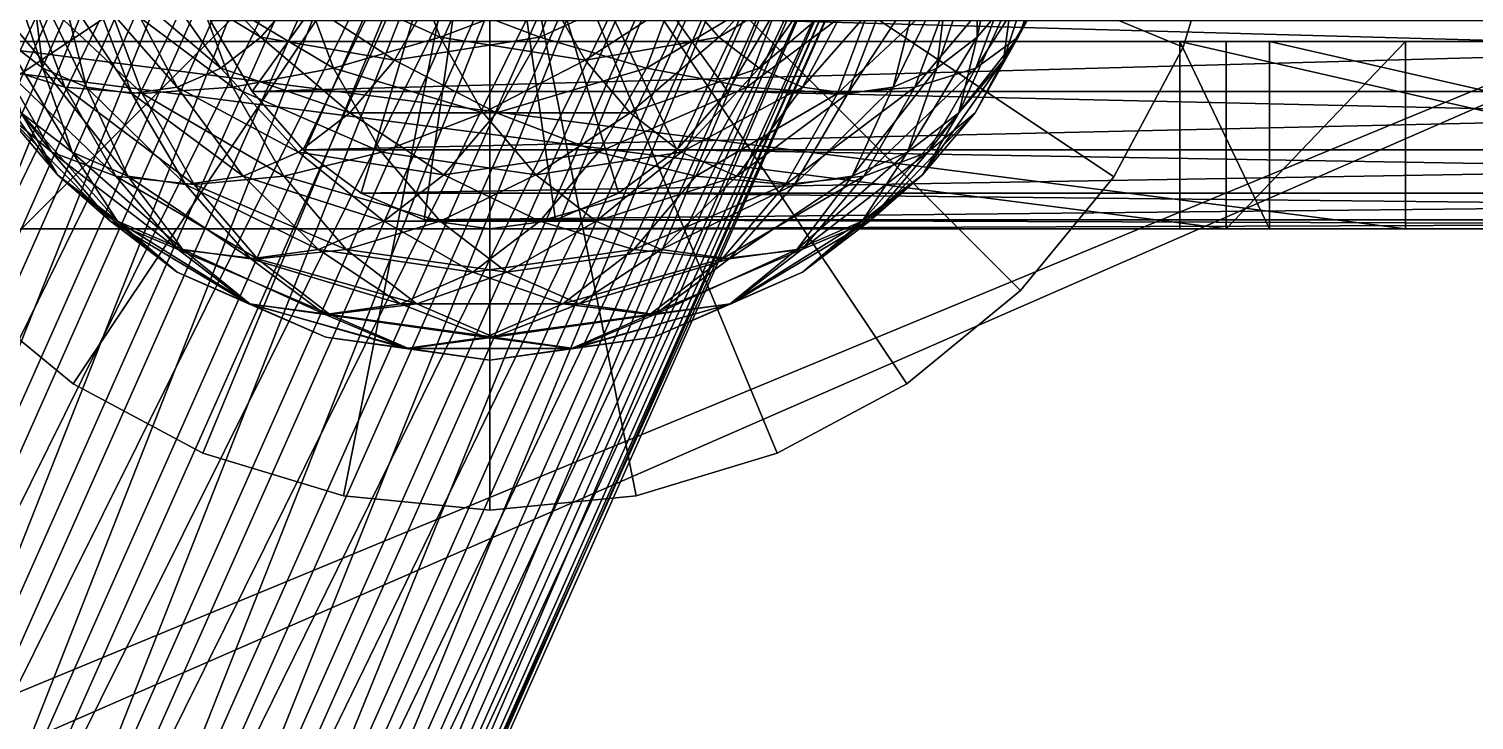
# Model space of a CAD drawing. Header units: millimetres. Extents: x -510 to 550, y -577 to 577.
# Drawn here: x 135.4 to 212.5, y 208.8 to 245.7 of the extents above; entities that cross this region are included whole.
import ezdxf

# ---------------------------------------------------------------- set-up
doc = ezdxf.new("R2010")
doc.units = ezdxf.units.MM
for name, color, linetype, true_color in [('aux_case_cover', 7, 'Continuous', 0xd6dee3), ('aux_case_floor', 7, 'Continuous', 0xd6dee3), ('aux_right_finger_support', 7, 'Continuous', 0x5c6b75), ('aux_right_pad', 7, 'Continuous', 0x5c6b75), ('secondary_arm_base_visual', 7, 'Continuous', 0xd6dee3), ('secondary_link1_visual', 7, 'Continuous', 0xd6dee3), ('secondary_shoulder_joint_visual', 7, 'Continuous', 0xd6dee3), ('structure_aux_mount', 7, 'Continuous', 0x5c6b75)]:
    doc.layers.add(name, color=color, linetype=linetype, true_color=true_color)

msp = doc.modelspace()

# ---------------------------------------------------------------- linework, layer by layer
at = {"layer": 'aux_case_cover', "true_color": 0xd6dee3}
for points in [[(104, 194, 265), (406, 326, 265), (406, 194, 265)], [(104, 194, 265), (104, 326, 265), (406, 326, 265)], [(104, 194, 271), (406, 194, 271), (406, 326, 271)], [(104, 194, 271), (406, 326, 271), (104, 326, 271)]]:
    msp.add_3dface(points, dxfattribs=at)
at = {"layer": 'aux_case_floor', "true_color": 0xd6dee3}
for points in [[(110, 200, -39), (400, 320, -39), (400, 200, -39)], [(110, 200, -39), (110, 320, -39), (400, 320, -39)], [(110, 200, -33), (400, 200, -33), (400, 320, -33)], [(110, 200, -33), (400, 320, -33), (110, 320, -33)]]:
    msp.add_3dface(points, dxfattribs=at)
at = {"layer": 'aux_right_finger_support', "true_color": 0x5c6b75}
for points in [[(240.473, 235, 185.745), (196.78, 235, 196.511), (196.78, 245, 196.511)], [(240.473, 235, 185.745), (196.78, 245, 196.511), (240.473, 245, 185.745)], [(201.565, 235, 215.931), (201.565, 245, 215.931), (196.78, 245, 196.511)], [(201.565, 235, 215.931), (196.78, 245, 196.511), (196.78, 235, 196.511)], [(201.565, 245, 215.931), (240.473, 245, 185.745), (196.78, 245, 196.511)], [(245.258, 235, 205.164), (201.565, 245, 215.931), (201.565, 235, 215.931)], [(245.258, 235, 205.164), (245.258, 245, 205.164), (201.565, 245, 215.931)], [(201.565, 245, 215.931), (245.258, 245, 205.164), (240.473, 245, 185.745)], [(245.258, 235, 205.164), (201.565, 235, 215.931), (196.78, 235, 196.511)], [(245.258, 235, 205.164), (196.78, 235, 196.511), (240.473, 235, 185.745)]]:
    msp.add_3dface(points, dxfattribs=at)
at = {"layer": 'aux_right_pad', "true_color": 0x5c6b75}
for points in [[(199.242, 235, 185.606), (121.566, 235, 204.746), (121.566, 245, 204.746)], [(199.242, 235, 185.606), (121.566, 245, 204.746), (199.242, 245, 185.606)], [(131.136, 245, 243.584), (199.242, 245, 185.606), (121.566, 245, 204.746)], [(208.812, 235, 224.444), (131.136, 245, 243.584), (131.136, 235, 243.584)], [(208.812, 235, 224.444), (208.812, 245, 224.444), (131.136, 245, 243.584)], [(131.136, 245, 243.584), (208.812, 245, 224.444), (199.242, 245, 185.606)], [(208.812, 245, 224.444), (208.812, 235, 224.444), (199.242, 235, 185.606)], [(208.812, 245, 224.444), (199.242, 235, 185.606), (199.242, 245, 185.606)], [(208.812, 235, 224.444), (131.136, 235, 243.584), (121.566, 235, 204.746)], [(208.812, 235, 224.444), (121.566, 235, 204.746), (199.242, 235, 185.606)]]:
    msp.add_3dface(points, dxfattribs=at)
at = {"layer": 'secondary_arm_base_visual', "true_color": 0xd6dee3}
for points in [[(160, 260, 100), (123.045, 244.693, 100), (120.769, 252.196, 100)], [(120.769, 252.196, 150), (123.045, 244.693, 150), (160, 260, 150)], [(160, 260, 100), (126.741, 237.777, 100), (123.045, 244.693, 100)], [(123.045, 244.693, 150), (126.741, 237.777, 150), (160, 260, 150)], [(160, 260, 100), (131.716, 231.716, 100), (126.741, 237.777, 100)], [(126.741, 237.777, 150), (131.716, 231.716, 150), (160, 260, 150)], [(160, 260, 100), (137.777, 226.741, 100), (131.716, 231.716, 100)], [(131.716, 231.716, 150), (137.777, 226.741, 150), (160, 260, 150)], [(160, 260, 100), (144.693, 223.045, 100), (137.777, 226.741, 100)], [(137.777, 226.741, 150), (144.693, 223.045, 150), (160, 260, 150)], [(160, 260, 100), (152.196, 220.769, 100), (144.693, 223.045, 100)], [(144.693, 223.045, 150), (152.196, 220.769, 150), (160, 260, 150)], [(160, 260, 100), (160, 220, 100), (152.196, 220.769, 100)], [(152.196, 220.769, 150), (160, 220, 150), (160, 260, 150)], [(160, 260, 100), (167.804, 220.769, 100), (160, 220, 100)], [(160, 260, 100), (175.307, 223.045, 100), (167.804, 220.769, 100)], [(160, 260, 100), (182.223, 226.741, 100), (175.307, 223.045, 100)], [(160, 260, 100), (188.284, 231.716, 100), (182.223, 226.741, 100)], [(160, 260, 100), (193.259, 237.777, 100), (188.284, 231.716, 100)], [(160, 260, 100), (196.955, 244.693, 100), (193.259, 237.777, 100)], [(160, 260, 100), (199.231, 252.196, 100), (196.955, 244.693, 100)], [(160, 220, 150), (167.804, 220.769, 150), (160, 260, 150)], [(167.804, 220.769, 150), (175.307, 223.045, 150), (160, 260, 150)], [(175.307, 223.045, 150), (182.223, 226.741, 150), (160, 260, 150)], [(182.223, 226.741, 150), (188.284, 231.716, 150), (160, 260, 150)], [(188.284, 231.716, 150), (193.259, 237.777, 150), (160, 260, 150)], [(193.259, 237.777, 150), (196.955, 244.693, 150), (160, 260, 150)], [(196.955, 244.693, 150), (199.231, 252.196, 150), (160, 260, 150)], [(196.955, 244.693, 100), (199.231, 252.196, 100), (199.231, 252.196, 150)], [(196.955, 244.693, 100), (199.231, 252.196, 150), (196.955, 244.693, 150)], [(193.259, 237.777, 100), (196.955, 244.693, 100), (196.955, 244.693, 150)], [(193.259, 237.777, 100), (196.955, 244.693, 150), (193.259, 237.777, 150)], [(188.284, 231.716, 100), (193.259, 237.777, 100), (193.259, 237.777, 150)], [(188.284, 231.716, 100), (193.259, 237.777, 150), (188.284, 231.716, 150)], [(131.716, 231.716, 100), (137.777, 226.741, 100), (137.777, 226.741, 150)], [(131.716, 231.716, 100), (137.777, 226.741, 150), (131.716, 231.716, 150)], [(182.223, 226.741, 100), (188.284, 231.716, 100), (188.284, 231.716, 150)], [(182.223, 226.741, 100), (188.284, 231.716, 150), (182.223, 226.741, 150)], [(137.777, 226.741, 100), (144.693, 223.045, 100), (144.693, 223.045, 150)], [(137.777, 226.741, 100), (144.693, 223.045, 150), (137.777, 226.741, 150)], [(175.307, 223.045, 100), (182.223, 226.741, 100), (182.223, 226.741, 150)], [(175.307, 223.045, 100), (182.223, 226.741, 150), (175.307, 223.045, 150)], [(144.693, 223.045, 100), (152.196, 220.769, 100), (152.196, 220.769, 150)], [(144.693, 223.045, 100), (152.196, 220.769, 150), (144.693, 223.045, 150)], [(167.804, 220.769, 100), (175.307, 223.045, 100), (175.307, 223.045, 150)], [(167.804, 220.769, 100), (175.307, 223.045, 150), (167.804, 220.769, 150)], [(152.196, 220.769, 100), (160, 220, 100), (160, 220, 150)], [(152.196, 220.769, 100), (160, 220, 150), (152.196, 220.769, 150)], [(160, 220, 100), (167.804, 220.769, 100), (167.804, 220.769, 150)], [(160, 220, 100), (167.804, 220.769, 150), (160, 220, 150)]]:
    msp.add_3dface(points, dxfattribs=at)
at = {"layer": 'secondary_link1_visual', "true_color": 0xd6dee3}
for points in [[(160, 260, 150), (145.089, 246.111, 135.518), (147.319, 242.322, 137.684)], [(160, 260, 150), (147.319, 242.322, 137.684), (150.037, 239.213, 140.324)], [(160, 260, 150), (150.037, 239.213, 140.324), (153.137, 236.903, 143.335)], [(160, 260, 150), (153.137, 236.903, 143.335), (156.502, 235.48, 146.602)], [(160, 260, 150), (156.502, 235.48, 146.602), (160, 235, 150)], [(160, 260, 150), (172.681, 242.322, 162.316), (174.912, 246.111, 164.482)], [(160, 260, 150), (169.964, 239.213, 159.677), (172.681, 242.322, 162.316)], [(160, 260, 150), (166.863, 236.903, 156.666), (169.964, 239.213, 159.677)], [(160, 260, 150), (163.499, 235.48, 153.398), (166.863, 236.903, 156.666)], [(160, 260, 150), (160, 235, 150), (163.499, 235.48, 153.398)], [(147.319, 242.322, 137.684), (145.089, 246.111, 135.518), (284.43, 246.111, -7.954)], [(147.319, 242.322, 137.684), (284.43, 246.111, -7.954), (286.66, 242.322, -5.788)], [(174.912, 246.111, 164.482), (172.681, 242.322, 162.316), (312.022, 242.322, 18.845)], [(174.912, 246.111, 164.482), (312.022, 242.322, 18.845), (314.253, 246.111, 21.011)], [(150.037, 239.213, 140.324), (147.319, 242.322, 137.684), (286.66, 242.322, -5.788)], [(150.037, 239.213, 140.324), (286.66, 242.322, -5.788), (289.378, 239.213, -3.148)], [(172.681, 242.322, 162.316), (169.964, 239.213, 159.677), (309.305, 239.213, 16.205)], [(172.681, 242.322, 162.316), (309.305, 239.213, 16.205), (312.022, 242.322, 18.845)], [(153.137, 236.903, 143.335), (150.037, 239.213, 140.324), (289.378, 239.213, -3.148)], [(153.137, 236.903, 143.335), (289.378, 239.213, -3.148), (292.478, 236.903, -0.137)], [(169.964, 239.213, 159.677), (166.863, 236.903, 156.666), (306.204, 236.903, 13.194)], [(169.964, 239.213, 159.677), (306.204, 236.903, 13.194), (309.305, 239.213, 16.205)], [(156.502, 235.48, 146.602), (153.137, 236.903, 143.335), (292.478, 236.903, -0.137)], [(156.502, 235.48, 146.602), (292.478, 236.903, -0.137), (295.842, 235.48, 3.131)], [(166.863, 236.903, 156.666), (163.499, 235.48, 153.398), (302.84, 235.48, 9.927)], [(166.863, 236.903, 156.666), (302.84, 235.48, 9.927), (306.204, 236.903, 13.194)], [(160, 235, 150), (156.502, 235.48, 146.602), (295.842, 235.48, 3.131)], [(163.499, 235.48, 153.398), (160, 235, 150), (299.341, 235, 6.529)], [(160, 235, 150), (295.842, 235.48, 3.131), (299.341, 235, 6.529)], [(163.499, 235.48, 153.398), (299.341, 235, 6.529), (302.84, 235.48, 9.927)]]:
    msp.add_3dface(points, dxfattribs=at)
at = {"layer": 'secondary_shoulder_joint_visual', "true_color": 0xd6dee3}
for points in [[(185.968, 245.218, 161.452), (187.241, 251.341, 164.386), (185.948, 249.818, 165.717)], [(185.968, 245.218, 161.452), (187.845, 247.429, 159.519), (187.241, 251.341, 164.386)], [(188.167, 245.218, 146.516), (189.88, 249.818, 144.752), (190.797, 251.341, 150.768)], [(188.167, 245.218, 146.516), (190.797, 251.341, 150.768), (189.34, 247.429, 152.268)], [(134.052, 249.818, 134.283), (136.173, 243.575, 136.343), (134.032, 245.218, 138.548)], [(134.052, 249.818, 134.283), (135.527, 248.686, 132.764), (136.173, 243.575, 136.343)], [(142.057, 248.686, 126.041), (143.532, 249.818, 124.522), (147.795, 245.218, 124.377)], [(143.532, 249.818, 124.522), (149.672, 247.429, 122.445), (147.795, 245.218, 124.377)], [(149.755, 248.686, 178.125), (157.34, 245.218, 178.256), (155.627, 249.818, 180.02)], [(155.627, 249.818, 180.02), (157.34, 245.218, 178.256), (163.124, 247.429, 179.261)], [(156.876, 247.429, 120.739), (164.373, 249.818, 119.98), (162.66, 245.218, 121.744)], [(162.66, 245.218, 121.744), (164.373, 249.818, 119.98), (170.245, 248.686, 121.875)], [(170.328, 247.429, 177.555), (172.205, 245.218, 175.623), (176.468, 249.818, 175.478)], [(172.205, 245.218, 175.623), (177.943, 248.686, 173.959), (176.468, 249.818, 175.478)], [(183.827, 243.575, 163.657), (185.968, 245.218, 161.452), (185.948, 249.818, 165.717)], [(183.827, 243.575, 163.657), (185.948, 249.818, 165.717), (184.473, 248.686, 167.236)], [(185.911, 243.575, 140.898), (187.814, 248.686, 138.938), (189.88, 249.818, 144.752)], [(185.911, 243.575, 140.898), (189.88, 249.818, 144.752), (188.167, 245.218, 146.516)], [(187.379, 244, 154.287), (189.34, 247.429, 152.268), (189.385, 250.123, 157.933)], [(187.379, 244, 154.287), (189.385, 250.123, 157.933), (187.845, 247.429, 159.519)], [(132.186, 248.686, 161.062), (134.089, 243.575, 159.102), (137.341, 242.563, 164.371)], [(132.186, 248.686, 161.062), (137.341, 242.563, 164.371), (135.32, 247.989, 166.451)], [(135.527, 248.686, 132.764), (137.128, 247.989, 131.116), (138.497, 242.563, 133.951)], [(135.527, 248.686, 132.764), (138.497, 242.563, 133.951), (136.173, 243.575, 136.343)], [(140.456, 247.989, 127.689), (142.057, 248.686, 126.041), (145.653, 243.575, 126.582)], [(142.057, 248.686, 126.041), (147.795, 245.218, 124.377), (145.653, 243.575, 126.582)], [(144.277, 247.989, 175.15), (151.658, 243.575, 176.166), (149.755, 248.686, 178.125)], [(149.755, 248.686, 178.125), (151.658, 243.575, 176.166), (157.34, 245.218, 178.256)], [(162.66, 245.218, 121.744), (170.245, 248.686, 121.875), (168.342, 243.575, 123.834)], [(168.342, 243.575, 123.834), (170.245, 248.686, 121.875), (175.723, 247.989, 124.85)], [(172.205, 245.218, 175.623), (174.347, 243.575, 173.418), (177.943, 248.686, 173.959)], [(174.347, 243.575, 173.418), (179.544, 247.989, 172.311), (177.943, 248.686, 173.959)], [(181.503, 242.563, 166.049), (183.827, 243.575, 163.657), (184.473, 248.686, 167.236)], [(181.503, 242.563, 166.049), (184.473, 248.686, 167.236), (182.872, 247.989, 168.884)], [(182.659, 242.563, 135.629), (184.68, 247.989, 133.549), (187.814, 248.686, 138.938)], [(182.659, 242.563, 135.629), (187.814, 248.686, 138.938), (185.911, 243.575, 140.898)], [(135.32, 247.989, 166.451), (137.341, 242.563, 164.371), (141.463, 242.222, 169.087)], [(135.32, 247.989, 166.451), (141.463, 242.222, 169.087), (139.402, 247.754, 171.208)], [(137.128, 247.989, 131.116), (138.792, 247.754, 129.402), (140.913, 242.222, 131.463)], [(137.128, 247.989, 131.116), (140.913, 242.222, 131.463), (138.497, 242.563, 133.951)], [(138.792, 247.754, 129.402), (140.456, 247.989, 127.689), (143.33, 242.563, 128.975)], [(138.792, 247.754, 129.402), (143.33, 242.563, 128.975), (140.913, 242.222, 131.463)], [(139.402, 247.754, 171.208), (146.297, 242.563, 173.069), (144.277, 247.989, 175.15)], [(139.402, 247.754, 171.208), (141.463, 242.222, 169.087), (146.297, 242.563, 173.069)], [(140.456, 247.989, 127.689), (145.653, 243.575, 126.582), (143.33, 242.563, 128.975)], [(144.277, 247.989, 175.15), (146.297, 242.563, 173.069), (151.658, 243.575, 176.166)], [(147.795, 245.218, 124.377), (149.672, 247.429, 122.445), (154.915, 244, 122.758)], [(149.672, 247.429, 122.445), (156.876, 247.429, 120.739), (154.915, 244, 122.758)], [(154.915, 244, 122.758), (156.876, 247.429, 120.739), (162.66, 245.218, 121.744)], [(157.34, 245.218, 178.256), (165.085, 244, 177.242), (163.124, 247.429, 179.261)], [(163.124, 247.429, 179.261), (165.085, 244, 177.242), (170.328, 247.429, 177.555)], [(165.085, 244, 177.242), (172.205, 245.218, 175.623), (170.328, 247.429, 177.555)], [(168.342, 243.575, 123.834), (175.723, 247.989, 124.85), (173.703, 242.563, 126.931)], [(173.703, 242.563, 126.931), (175.723, 247.989, 124.85), (180.598, 247.754, 128.792)], [(173.703, 242.563, 126.931), (180.598, 247.754, 128.792), (178.537, 242.222, 130.913)], [(174.347, 243.575, 173.418), (176.67, 242.563, 171.025), (179.544, 247.989, 172.311)], [(176.67, 242.563, 171.025), (181.208, 247.754, 170.598), (179.544, 247.989, 172.311)], [(176.67, 242.563, 171.025), (179.087, 242.222, 168.537), (181.208, 247.754, 170.598)], [(178.537, 242.222, 130.913), (180.598, 247.754, 128.792), (184.68, 247.989, 133.549)], [(178.537, 242.222, 130.913), (184.68, 247.989, 133.549), (182.659, 242.563, 135.629)], [(179.087, 242.222, 168.537), (181.503, 242.563, 166.049), (182.872, 247.989, 168.884)], [(179.087, 242.222, 168.537), (182.872, 247.989, 168.884), (181.208, 247.754, 170.598)], [(184.99, 241.186, 156.747), (187.379, 244, 154.287), (187.845, 247.429, 159.519)], [(184.99, 241.186, 156.747), (187.845, 247.429, 159.519), (185.968, 245.218, 161.452)], [(185.861, 241.186, 148.89), (188.167, 245.218, 146.516), (189.34, 247.429, 152.268)], [(185.861, 241.186, 148.89), (189.34, 247.429, 152.268), (187.379, 244, 154.287)], [(131.833, 245.218, 153.484), (134.139, 241.186, 151.11), (136.651, 239.095, 156.465)], [(131.833, 245.218, 153.484), (136.651, 239.095, 156.465), (134.089, 243.575, 159.102)], [(134.032, 245.218, 138.548), (136.173, 243.575, 136.343), (137.735, 239.095, 140.447)], [(134.032, 245.218, 138.548), (137.735, 239.095, 140.447), (135.01, 241.186, 143.253)], [(145.653, 243.575, 126.582), (147.795, 245.218, 124.377), (152.526, 241.186, 125.217)], [(147.795, 245.218, 124.377), (154.915, 244, 122.758), (152.526, 241.186, 125.217)], [(151.658, 243.575, 176.166), (159.645, 241.186, 175.883), (157.34, 245.218, 178.256)], [(154.915, 244, 122.758), (162.66, 245.218, 121.744), (160.355, 241.186, 124.117)], [(157.34, 245.218, 178.256), (159.645, 241.186, 175.883), (165.085, 244, 177.242)], [(160.355, 241.186, 124.117), (162.66, 245.218, 121.744), (168.342, 243.575, 123.834)], [(165.085, 244, 177.242), (167.474, 241.186, 174.783), (172.205, 245.218, 175.623)], [(167.474, 241.186, 174.783), (174.347, 243.575, 173.418), (172.205, 245.218, 175.623)], [(182.265, 239.095, 159.553), (184.99, 241.186, 156.747), (185.968, 245.218, 161.452)], [(182.265, 239.095, 159.553), (185.968, 245.218, 161.452), (183.827, 243.575, 163.657)], [(183.349, 239.095, 143.535), (185.911, 243.575, 140.898), (188.167, 245.218, 146.516)], [(183.349, 239.095, 143.535), (188.167, 245.218, 146.516), (185.861, 241.186, 148.89)], [(132.621, 244, 145.713), (135.01, 241.186, 143.253), (136.948, 237.877, 148.218)], [(132.621, 244, 145.713), (136.948, 237.877, 148.218), (134.139, 241.186, 151.11)], [(134.089, 243.575, 159.102), (136.651, 239.095, 156.465), (140.06, 237.807, 161.571)], [(134.089, 243.575, 159.102), (140.06, 237.807, 161.571), (137.341, 242.563, 164.371)], [(136.173, 243.575, 136.343), (138.497, 242.563, 133.951), (140.693, 237.807, 137.402)], [(136.173, 243.575, 136.343), (140.693, 237.807, 137.402), (137.735, 239.095, 140.447)], [(143.33, 242.563, 128.975), (145.653, 243.575, 126.582), (149.801, 239.095, 128.024)], [(145.653, 243.575, 126.582), (152.526, 241.186, 125.217), (149.801, 239.095, 128.024)], [(146.297, 242.563, 173.069), (154.22, 239.095, 173.528), (151.658, 243.575, 176.166)], [(151.658, 243.575, 176.166), (154.22, 239.095, 173.528), (159.645, 241.186, 175.883)], [(152.526, 241.186, 125.217), (154.915, 244, 122.758), (160.355, 241.186, 124.117)], [(159.645, 241.186, 175.883), (167.474, 241.186, 174.783), (165.085, 244, 177.242)], [(160.355, 241.186, 124.117), (168.342, 243.575, 123.834), (165.78, 239.095, 126.472)], [(165.78, 239.095, 126.472), (168.342, 243.575, 123.834), (173.703, 242.563, 126.931)], [(167.474, 241.186, 174.783), (170.199, 239.095, 171.976), (174.347, 243.575, 173.418)], [(170.199, 239.095, 171.976), (176.67, 242.563, 171.025), (174.347, 243.575, 173.418)], [(179.307, 237.807, 162.598), (182.265, 239.095, 159.553), (183.827, 243.575, 163.657)], [(179.307, 237.807, 162.598), (183.827, 243.575, 163.657), (181.503, 242.563, 166.049)], [(179.94, 237.807, 138.429), (182.659, 242.563, 135.629), (185.911, 243.575, 140.898)], [(179.94, 237.807, 138.429), (185.911, 243.575, 140.898), (183.349, 239.095, 143.535)], [(183.052, 237.877, 151.782), (185.861, 241.186, 148.89), (187.379, 244, 154.287)], [(183.052, 237.877, 151.782), (187.379, 244, 154.287), (184.99, 241.186, 156.747)], [(137.341, 242.563, 164.371), (140.06, 237.807, 161.571), (144.235, 237.373, 166.232)], [(137.341, 242.563, 164.371), (144.235, 237.373, 166.232), (141.463, 242.222, 169.087)], [(138.497, 242.563, 133.951), (140.913, 242.222, 131.463), (143.768, 237.373, 134.235)], [(138.497, 242.563, 133.951), (143.768, 237.373, 134.235), (140.693, 237.807, 137.402)], [(140.913, 242.222, 131.463), (143.33, 242.563, 128.975), (146.844, 237.807, 131.069)], [(140.913, 242.222, 131.463), (146.844, 237.807, 131.069), (143.768, 237.373, 134.235)], [(141.463, 242.222, 169.087), (149.017, 237.807, 170.269), (146.297, 242.563, 173.069)], [(141.463, 242.222, 169.087), (144.235, 237.373, 166.232), (149.017, 237.807, 170.269)], [(143.33, 242.563, 128.975), (149.801, 239.095, 128.024), (146.844, 237.807, 131.069)], [(146.297, 242.563, 173.069), (149.017, 237.807, 170.269), (154.22, 239.095, 173.528)], [(165.78, 239.095, 126.472), (173.703, 242.563, 126.931), (170.983, 237.807, 129.731)], [(170.199, 239.095, 171.976), (173.156, 237.807, 168.931), (176.67, 242.563, 171.025)], [(170.983, 237.807, 129.731), (173.703, 242.563, 126.931), (178.537, 242.222, 130.913)], [(170.983, 237.807, 129.731), (178.537, 242.222, 130.913), (175.765, 237.373, 133.768)], [(173.156, 237.807, 168.931), (179.087, 242.222, 168.537), (176.67, 242.563, 171.025)], [(173.156, 237.807, 168.931), (176.232, 237.373, 165.765), (179.087, 242.222, 168.537)], [(175.765, 237.373, 133.768), (178.537, 242.222, 130.913), (182.659, 242.563, 135.629)], [(175.765, 237.373, 133.768), (182.659, 242.563, 135.629), (179.94, 237.807, 138.429)], [(176.232, 237.373, 165.765), (179.307, 237.807, 162.598), (181.503, 242.563, 166.049)], [(176.232, 237.373, 165.765), (181.503, 242.563, 166.049), (179.087, 242.222, 168.537)], [(134.139, 241.186, 151.11), (136.948, 237.877, 148.218), (139.772, 235.418, 153.251)], [(134.139, 241.186, 151.11), (139.772, 235.418, 153.251), (136.651, 239.095, 156.465)], [(135.01, 241.186, 143.253), (137.735, 239.095, 140.447), (140.153, 235.418, 144.918)], [(135.01, 241.186, 143.253), (140.153, 235.418, 144.918), (136.948, 237.877, 148.218)], [(149.801, 239.095, 128.024), (152.526, 241.186, 125.217), (157.545, 237.877, 127.01)], [(152.526, 241.186, 125.217), (160.355, 241.186, 124.117), (157.545, 237.877, 127.01)], [(154.22, 239.095, 173.528), (162.455, 237.877, 172.99), (159.645, 241.186, 175.883)], [(157.545, 237.877, 127.01), (160.355, 241.186, 124.117), (165.78, 239.095, 126.472)], [(159.645, 241.186, 175.883), (162.455, 237.877, 172.99), (167.474, 241.186, 174.783)], [(162.455, 237.877, 172.99), (170.199, 239.095, 171.976), (167.474, 241.186, 174.783)], [(179.847, 235.418, 155.082), (183.052, 237.877, 151.782), (184.99, 241.186, 156.747)], [(179.847, 235.418, 155.082), (184.99, 241.186, 156.747), (182.265, 239.095, 159.553)], [(180.228, 235.418, 146.749), (183.349, 239.095, 143.535), (185.861, 241.186, 148.89)], [(180.228, 235.418, 146.749), (185.861, 241.186, 148.89), (183.052, 237.877, 151.782)], [(136.651, 239.095, 156.465), (139.772, 235.418, 153.251), (143.373, 233.904, 158.159)], [(136.651, 239.095, 156.465), (143.373, 233.904, 158.159), (140.06, 237.807, 161.571)], [(137.735, 239.095, 140.447), (140.693, 237.807, 137.402), (143.63, 233.904, 141.337)], [(137.735, 239.095, 140.447), (143.63, 233.904, 141.337), (140.153, 235.418, 144.918)], [(146.844, 237.807, 131.069), (149.801, 239.095, 128.024), (154.341, 235.418, 130.31)], [(149.017, 237.807, 170.269), (157.341, 235.418, 170.314), (154.22, 239.095, 173.528)], [(149.801, 239.095, 128.024), (157.545, 237.877, 127.01), (154.341, 235.418, 130.31)], [(154.22, 239.095, 173.528), (157.341, 235.418, 170.314), (162.455, 237.877, 172.99)], [(157.545, 237.877, 127.01), (165.78, 239.095, 126.472), (162.659, 235.418, 129.686)], [(162.455, 237.877, 172.99), (165.659, 235.418, 169.69), (170.199, 239.095, 171.976)], [(162.659, 235.418, 129.686), (165.78, 239.095, 126.472), (170.983, 237.807, 129.731)], [(165.659, 235.418, 169.69), (173.156, 237.807, 168.931), (170.199, 239.095, 171.976)], [(176.37, 233.904, 158.663), (179.847, 235.418, 155.082), (182.265, 239.095, 159.553)], [(176.37, 233.904, 158.663), (182.265, 239.095, 159.553), (179.307, 237.807, 162.598)], [(176.627, 233.904, 141.841), (179.94, 237.807, 138.429), (183.349, 239.095, 143.535)], [(176.627, 233.904, 141.841), (183.349, 239.095, 143.535), (180.228, 235.418, 146.749)], [(136.948, 237.877, 148.218), (140.153, 235.418, 144.918), (143.333, 232.686, 149.584)], [(136.948, 237.877, 148.218), (143.333, 232.686, 149.584), (139.772, 235.418, 153.251)], [(140.06, 237.807, 161.571), (143.373, 233.904, 158.159), (147.614, 233.393, 162.753)], [(140.06, 237.807, 161.571), (147.614, 233.393, 162.753), (144.235, 237.373, 166.232)], [(140.693, 237.807, 137.402), (143.768, 237.373, 134.235), (147.247, 233.393, 137.614)], [(140.693, 237.807, 137.402), (147.247, 233.393, 137.614), (143.63, 233.904, 141.337)], [(143.768, 237.373, 134.235), (146.844, 237.807, 131.069), (150.863, 233.904, 133.89)], [(143.768, 237.373, 134.235), (150.863, 233.904, 133.89), (147.247, 233.393, 137.614)], [(144.235, 237.373, 166.232), (152.33, 233.904, 166.858), (149.017, 237.807, 170.269)], [(144.235, 237.373, 166.232), (147.614, 233.393, 162.753), (152.33, 233.904, 166.858)], [(146.844, 237.807, 131.069), (154.341, 235.418, 130.31), (150.863, 233.904, 133.89)], [(149.017, 237.807, 170.269), (152.33, 233.904, 166.858), (157.341, 235.418, 170.314)], [(154.341, 235.418, 130.31), (157.545, 237.877, 127.01), (162.659, 235.418, 129.686)], [(157.341, 235.418, 170.314), (165.659, 235.418, 169.69), (162.455, 237.877, 172.99)], [(162.659, 235.418, 129.686), (170.983, 237.807, 129.731), (167.67, 233.904, 133.142)], [(165.659, 235.418, 169.69), (169.137, 233.904, 166.11), (173.156, 237.807, 168.931)], [(167.67, 233.904, 133.142), (170.983, 237.807, 129.731), (175.765, 237.373, 133.768)], [(167.67, 233.904, 133.142), (175.765, 237.373, 133.768), (172.386, 233.393, 137.247)], [(169.137, 233.904, 166.11), (176.232, 237.373, 165.765), (173.156, 237.807, 168.931)], [(169.137, 233.904, 166.11), (172.753, 233.393, 162.386), (176.232, 237.373, 165.765)], [(172.386, 233.393, 137.247), (175.765, 237.373, 133.768), (179.94, 237.807, 138.429)], [(172.386, 233.393, 137.247), (179.94, 237.807, 138.429), (176.627, 233.904, 141.841)], [(172.753, 233.393, 162.386), (176.37, 233.904, 158.663), (179.307, 237.807, 162.598)], [(172.753, 233.393, 162.386), (179.307, 237.807, 162.598), (176.232, 237.373, 165.765)], [(176.667, 232.686, 150.416), (180.228, 235.418, 146.749), (183.052, 237.877, 151.782)], [(176.667, 232.686, 150.416), (183.052, 237.877, 151.782), (179.847, 235.418, 155.082)], [(139.772, 235.418, 153.251), (143.333, 232.686, 149.584), (147.154, 231.004, 154.266)], [(139.772, 235.418, 153.251), (147.154, 231.004, 154.266), (143.373, 233.904, 158.159)], [(140.153, 235.418, 144.918), (143.63, 233.904, 141.337), (147.197, 231.004, 145.606)], [(140.153, 235.418, 144.918), (147.197, 231.004, 145.606), (143.333, 232.686, 149.584)], [(150.863, 233.904, 133.89), (154.341, 235.418, 130.31), (159.098, 232.686, 133.352)], [(152.33, 233.904, 166.858), (160.902, 232.686, 166.648), (157.341, 235.418, 170.314)], [(154.341, 235.418, 130.31), (162.659, 235.418, 129.686), (159.098, 232.686, 133.352)], [(157.341, 235.418, 170.314), (160.902, 232.686, 166.648), (165.659, 235.418, 169.69)], [(159.098, 232.686, 133.352), (162.659, 235.418, 129.686), (167.67, 233.904, 133.142)], [(160.902, 232.686, 166.648), (169.137, 233.904, 166.11), (165.659, 235.418, 169.69)], [(172.803, 231.004, 154.394), (176.667, 232.686, 150.416), (179.847, 235.418, 155.082)], [(172.803, 231.004, 154.394), (179.847, 235.418, 155.082), (176.37, 233.904, 158.663)], [(172.846, 231.004, 145.734), (176.627, 233.904, 141.841), (180.228, 235.418, 146.749)], [(172.846, 231.004, 145.734), (180.228, 235.418, 146.749), (176.667, 232.686, 150.416)], [(143.373, 233.904, 158.159), (147.154, 231.004, 154.266), (151.468, 230.436, 158.785)], [(143.373, 233.904, 158.159), (151.468, 230.436, 158.785), (147.614, 233.393, 162.753)], [(143.63, 233.904, 141.337), (147.247, 233.393, 137.614), (151.215, 230.436, 141.468)], [(143.63, 233.904, 141.337), (151.215, 230.436, 141.468), (147.197, 231.004, 145.606)], [(147.247, 233.393, 137.614), (150.863, 233.904, 133.89), (155.234, 231.004, 137.331)], [(147.614, 233.393, 162.753), (156.111, 231.004, 162.965), (152.33, 233.904, 166.858)], [(150.863, 233.904, 133.89), (159.098, 232.686, 133.352), (155.234, 231.004, 137.331)], [(152.33, 233.904, 166.858), (156.111, 231.004, 162.965), (160.902, 232.686, 166.648)], [(159.098, 232.686, 133.352), (167.67, 233.904, 133.142), (163.889, 231.004, 137.035)], [(160.902, 232.686, 166.648), (164.766, 231.004, 162.669), (169.137, 233.904, 166.11)], [(163.889, 231.004, 137.035), (167.67, 233.904, 133.142), (172.386, 233.393, 137.247)], [(164.766, 231.004, 162.669), (172.753, 233.393, 162.386), (169.137, 233.904, 166.11)], [(168.532, 230.436, 141.215), (172.386, 233.393, 137.247), (176.627, 233.904, 141.841)], [(168.532, 230.436, 141.215), (176.627, 233.904, 141.841), (172.846, 231.004, 145.734)], [(168.785, 230.436, 158.532), (172.803, 231.004, 154.394), (176.37, 233.904, 158.663)], [(168.785, 230.436, 158.532), (176.37, 233.904, 158.663), (172.753, 233.393, 162.386)], [(143.333, 232.686, 149.584), (147.197, 231.004, 145.606), (151.256, 229.218, 150.043)], [(143.333, 232.686, 149.584), (151.256, 229.218, 150.043), (147.154, 231.004, 154.266)], [(147.247, 233.393, 137.614), (155.234, 231.004, 137.331), (151.215, 230.436, 141.468)], [(147.614, 233.393, 162.753), (151.468, 230.436, 158.785), (156.111, 231.004, 162.965)], [(155.234, 231.004, 137.331), (159.098, 232.686, 133.352), (163.889, 231.004, 137.035)], [(156.111, 231.004, 162.965), (164.766, 231.004, 162.669), (160.902, 232.686, 166.648)], [(163.889, 231.004, 137.035), (172.386, 233.393, 137.247), (168.532, 230.436, 141.215)], [(164.766, 231.004, 162.669), (168.785, 230.436, 158.532), (172.753, 233.393, 162.386)], [(168.744, 229.218, 149.957), (172.846, 231.004, 145.734), (176.667, 232.686, 150.416)], [(168.744, 229.218, 149.957), (176.667, 232.686, 150.416), (172.803, 231.004, 154.394)], [(147.154, 231.004, 154.266), (151.256, 229.218, 150.043), (155.651, 228.615, 154.478)], [(147.154, 231.004, 154.266), (155.651, 228.615, 154.478), (151.468, 230.436, 158.785)], [(147.197, 231.004, 145.606), (151.215, 230.436, 141.468), (155.522, 228.615, 145.651)], [(147.197, 231.004, 145.606), (155.522, 228.615, 145.651), (151.256, 229.218, 150.043)], [(151.215, 230.436, 141.468), (155.234, 231.004, 137.331), (159.788, 229.218, 141.258)], [(151.215, 230.436, 141.468), (159.788, 229.218, 141.258), (155.522, 228.615, 145.651)], [(151.468, 230.436, 158.785), (160.212, 229.218, 158.742), (156.111, 231.004, 162.965)], [(151.468, 230.436, 158.785), (155.651, 228.615, 154.478), (160.212, 229.218, 158.742)], [(155.234, 231.004, 137.331), (163.889, 231.004, 137.035), (159.788, 229.218, 141.258)], [(156.111, 231.004, 162.965), (160.212, 229.218, 158.742), (164.766, 231.004, 162.669)], [(159.788, 229.218, 141.258), (163.889, 231.004, 137.035), (168.532, 230.436, 141.215)], [(159.788, 229.218, 141.258), (168.532, 230.436, 141.215), (164.349, 228.615, 145.522)], [(160.212, 229.218, 158.742), (168.785, 230.436, 158.532), (164.766, 231.004, 162.669)], [(160.212, 229.218, 158.742), (164.478, 228.615, 154.349), (168.785, 230.436, 158.532)], [(164.349, 228.615, 145.522), (168.532, 230.436, 141.215), (172.846, 231.004, 145.734)], [(164.349, 228.615, 145.522), (172.846, 231.004, 145.734), (168.744, 229.218, 149.957)], [(164.478, 228.615, 154.349), (168.744, 229.218, 149.957), (172.803, 231.004, 154.394)], [(164.478, 228.615, 154.349), (172.803, 231.004, 154.394), (168.785, 230.436, 158.532)], [(151.256, 229.218, 150.043), (155.522, 228.615, 145.651), (160, 228, 150)], [(151.256, 229.218, 150.043), (160, 228, 150), (155.651, 228.615, 154.478)], [(155.522, 228.615, 145.651), (159.788, 229.218, 141.258), (164.349, 228.615, 145.522)], [(155.651, 228.615, 154.478), (164.478, 228.615, 154.349), (160.212, 229.218, 158.742)], [(160, 228, 150), (164.349, 228.615, 145.522), (168.744, 229.218, 149.957)], [(160, 228, 150), (168.744, 229.218, 149.957), (164.478, 228.615, 154.349)], [(155.522, 228.615, 145.651), (164.349, 228.615, 145.522), (160, 228, 150)], [(155.651, 228.615, 154.478), (160, 228, 150), (164.478, 228.615, 154.349)]]:
    msp.add_3dface(points, dxfattribs=at)
at = {"layer": 'structure_aux_mount', "true_color": 0x5c6b75}
for points in [[(140.189, 268.805, 103.74), (139.903, 268.932, 99.439), (99.903, 178.932, 99.439)], [(139.903, 268.932, 99.439), (100.389, 178.716, 95.159), (99.903, 178.932, 99.439)], [(139.903, 268.932, 99.439), (140.389, 268.716, 95.159), (100.389, 178.716, 95.159)], [(140.189, 268.805, 103.74), (99.903, 178.932, 99.439), (100.189, 178.805, 103.74)], [(141.236, 268.339, 107.898), (140.189, 268.805, 103.74), (100.189, 178.805, 103.74)], [(141.236, 268.339, 107.898), (100.189, 178.805, 103.74), (101.236, 178.339, 107.898)], [(140.389, 268.716, 95.159), (101.629, 178.165, 91.065), (100.389, 178.716, 95.159)], [(143.005, 267.553, 111.752), (141.236, 268.339, 107.898), (101.236, 178.339, 107.898)], [(140.389, 268.716, 95.159), (141.629, 268.165, 91.065), (101.629, 178.165, 91.065)], [(141.629, 268.165, 91.065), (103.575, 177.3, 87.315), (101.629, 178.165, 91.065)], [(141.629, 268.165, 91.065), (143.575, 267.3, 87.315), (103.575, 177.3, 87.315)], [(143.005, 267.553, 111.752), (101.236, 178.339, 107.898), (103.005, 177.553, 111.752)], [(145.426, 266.477, 115.154), (143.005, 267.553, 111.752), (103.005, 177.553, 111.752)], [(143.575, 267.3, 87.315), (106.152, 176.155, 84.052), (103.575, 177.3, 87.315)], [(143.575, 267.3, 87.315), (146.152, 266.155, 84.052), (106.152, 176.155, 84.052)], [(145.426, 266.477, 115.154), (103.005, 177.553, 111.752), (105.426, 176.477, 115.154)], [(148.408, 265.152, 117.974), (145.426, 266.477, 115.154), (105.426, 176.477, 115.154)], [(146.152, 266.155, 84.052), (109.261, 174.773, 81.402), (106.152, 176.155, 84.052)], [(146.152, 266.155, 84.052), (149.261, 264.773, 81.402), (109.261, 174.773, 81.402)], [(148.408, 265.152, 117.974), (105.426, 176.477, 115.154), (108.408, 175.152, 117.974)], [(151.835, 263.629, 120.104), (148.408, 265.152, 117.974), (108.408, 175.152, 117.974)], [(149.261, 264.773, 81.402), (112.783, 173.207, 79.466), (109.261, 174.773, 81.402)], [(149.261, 264.773, 81.402), (152.783, 263.207, 79.466), (112.783, 173.207, 79.466)], [(151.835, 263.629, 120.104), (108.408, 175.152, 117.974), (111.835, 173.629, 120.104)], [(155.576, 261.966, 121.461), (151.835, 263.629, 120.104), (111.835, 173.629, 120.104)], [(152.783, 263.207, 79.466), (116.582, 171.519, 78.32), (112.783, 173.207, 79.466)], [(152.783, 263.207, 79.466), (156.582, 261.519, 78.32), (116.582, 171.519, 78.32)], [(155.576, 261.966, 121.461), (111.835, 173.629, 120.104), (115.576, 171.966, 121.461)], [(159.487, 260.228, 121.993), (155.576, 261.966, 121.461), (115.576, 171.966, 121.461)], [(156.582, 261.519, 78.32), (120.513, 169.772, 78.007), (116.582, 171.519, 78.32)], [(156.582, 261.519, 78.32), (160.513, 259.772, 78.007), (120.513, 169.772, 78.007)], [(159.487, 260.228, 121.993), (115.576, 171.966, 121.461), (119.487, 170.228, 121.993)], [(163.418, 258.481, 121.68), (159.487, 260.228, 121.993), (119.487, 170.228, 121.993)], [(160.513, 259.772, 78.007), (124.424, 168.034, 78.539), (120.513, 169.772, 78.007)], [(160.513, 259.772, 78.007), (164.424, 258.034, 78.539), (124.424, 168.034, 78.539)], [(163.418, 258.481, 121.68), (119.487, 170.228, 121.993), (123.418, 168.481, 121.68)], [(167.217, 256.793, 120.534), (163.418, 258.481, 121.68), (123.418, 168.481, 121.68)], [(164.424, 258.034, 78.539), (128.165, 166.371, 79.896), (124.424, 168.034, 78.539)], [(164.424, 258.034, 78.539), (168.165, 256.371, 79.896), (128.165, 166.371, 79.896)], [(167.217, 256.793, 120.534), (123.418, 168.481, 121.68), (127.217, 166.793, 120.534)], [(170.739, 255.227, 118.598), (167.217, 256.793, 120.534), (127.217, 166.793, 120.534)], [(168.165, 256.371, 79.896), (131.592, 164.848, 82.026), (128.165, 166.371, 79.896)], [(168.165, 256.371, 79.896), (171.592, 254.848, 82.026), (131.592, 164.848, 82.026)], [(170.739, 255.227, 118.598), (127.217, 166.793, 120.534), (130.739, 165.227, 118.598)], [(173.848, 253.845, 115.948), (170.739, 255.227, 118.598), (130.739, 165.227, 118.598)], [(171.592, 254.848, 82.026), (134.574, 163.523, 84.846), (131.592, 164.848, 82.026)], [(171.592, 254.848, 82.026), (174.574, 253.523, 84.846), (134.574, 163.523, 84.846)], [(173.848, 253.845, 115.948), (130.739, 165.227, 118.598), (133.848, 163.845, 115.948)], [(176.425, 252.7, 112.685), (173.848, 253.845, 115.948), (133.848, 163.845, 115.948)], [(174.574, 253.523, 84.846), (136.995, 162.447, 88.248), (134.574, 163.523, 84.846)], [(174.574, 253.523, 84.846), (176.995, 252.447, 88.248), (136.995, 162.447, 88.248)], [(176.425, 252.7, 112.685), (133.848, 163.845, 115.948), (136.425, 162.7, 112.685)], [(178.371, 251.835, 108.935), (176.425, 252.7, 112.685), (136.425, 162.7, 112.685)], [(176.995, 252.447, 88.248), (138.764, 161.661, 92.102), (136.995, 162.447, 88.248)], [(176.995, 252.447, 88.248), (178.764, 251.661, 92.102), (138.764, 161.661, 92.102)], [(178.371, 251.835, 108.935), (136.425, 162.7, 112.685), (138.371, 161.835, 108.935)], [(179.611, 251.284, 104.841), (178.371, 251.835, 108.935), (138.371, 161.835, 108.935)], [(179.611, 251.284, 104.841), (138.371, 161.835, 108.935), (139.611, 161.284, 104.841)], [(178.764, 251.661, 92.102), (139.811, 161.195, 96.26), (138.764, 161.661, 92.102)], [(180.097, 251.068, 100.561), (179.611, 251.284, 104.841), (139.611, 161.284, 104.841)], [(178.764, 251.661, 92.102), (179.811, 251.195, 96.26), (139.811, 161.195, 96.26)], [(179.811, 251.195, 96.26), (140.097, 161.068, 100.561), (139.811, 161.195, 96.26)], [(179.811, 251.195, 96.26), (180.097, 251.068, 100.561), (140.097, 161.068, 100.561)], [(180.097, 251.068, 100.561), (139.611, 161.284, 104.841), (140.097, 161.068, 100.561)]]:
    msp.add_3dface(points, dxfattribs=at)

doc.saveas('drawing.dxf')
